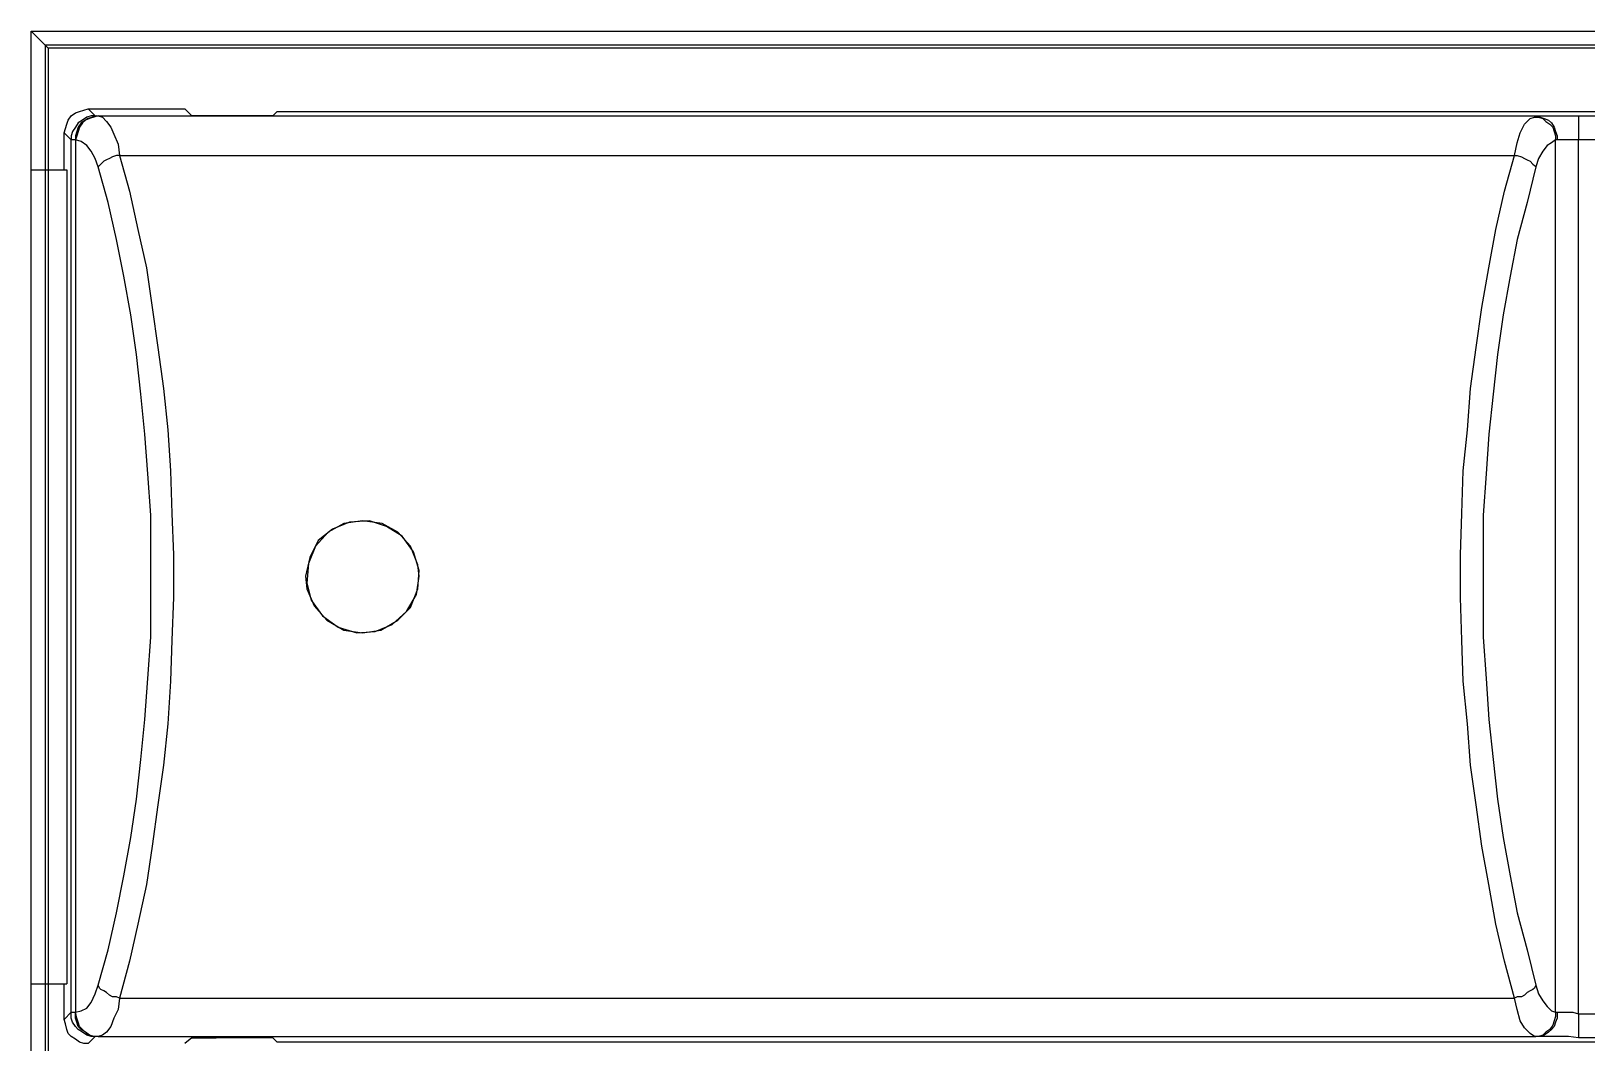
# Model space of a CAD drawing. Header units: centimetres. Extents: x -9.3 to 8.8, y -8.1 to 9.2.
# Drawn here: x -6.946 to -5.013, y 5.432 to 6.689 of the extents above; entities that cross this region are included whole.
import ezdxf

# ---------------------------------------------------------------- set-up
doc = ezdxf.new("R2010")
doc.units = ezdxf.units.CM
doc.header["$MEASUREMENT"] = 0
doc.layers.add('Camada 1', color=7, linetype='Continuous')

msp = doc.modelspace()

# ---------------------------------------------------------------- linework, layer by layer
at = {"layer": 'Camada 1', "color": 250, "lineweight": 25}
for points in [[(-6.94621, 6.68867), (-6.94621, 6.68867), (-3.07975, 6.68867), (-3.07975, 6.68867)], [(-6.94621, -0.45508), (-6.94621, -0.45508), (-6.94621, 6.68867), (-6.94621, 6.68867)], [(-6.94621, 6.68867), (-6.94621, 6.68867), (-3.07975, 6.68867), (-3.07975, 6.68867)], [(-6.94621, -0.45508), (-6.94621, -0.45508), (-6.94621, 6.68867), (-6.94621, 6.68867)], [(-6.92856, 6.67103), (-6.92856, 6.67103), (-6.92856, -0.43744), (-6.92856, -0.43744)], [(-3.10092, 6.67103), (-3.10092, 6.67103), (-6.92856, 6.67103), (-6.92856, 6.67103)], [(-6.92503, 6.6675), (-6.92503, 6.6675), (-6.92856, 6.67103), (-6.92856, 6.67103)], [(-6.92856, 6.67103), (-6.92856, 6.67103), (-6.92856, -0.43744), (-6.92856, -0.43744)], [(-3.10092, 6.67103), (-3.10092, 6.67103), (-6.92856, 6.67103), (-6.92856, 6.67103)], [(-6.92503, 6.6675), (-6.92503, 6.6675), (-6.92856, 6.67103), (-6.92856, 6.67103)], [(-6.92503, 6.6675), (-6.92503, 6.6675), (-6.92503, -0.43392), (-6.92503, -0.43392)], [(-3.10445, 6.6675), (-3.10445, 6.6675), (-6.92503, 6.6675), (-6.92503, 6.6675)], [(-6.92503, 6.6675), (-6.92503, 6.6675), (-6.92503, -0.43392), (-6.92503, -0.43392)], [(-3.10445, 6.6675), (-3.10445, 6.6675), (-6.92503, 6.6675), (-6.92503, 6.6675)], [(-6.87529, 6.59232), (-6.87529, 6.59232), (-6.86646, 6.5835), (-6.86646, 6.5835)], [(-6.87529, 6.59232), (-6.87529, 6.59232), (-6.75524, 6.59232), (-6.75524, 6.59232)], [(-6.86646, 6.5835), (-6.86646, 6.5835), (-6.8647, 6.5835), (-6.8647, 6.5835)], [(-6.8647, 6.5835), (-6.8647, 6.5835), (-6.86293, 6.5835), (-6.86293, 6.5835)], [(-6.86293, 6.5835), (-6.86293, 6.5835), (-5.07654, 6.5835), (-5.07654, 6.5835)], [(-6.75524, 6.59232), (-6.75524, 6.59232), (-6.74642, 6.5835), (-6.74642, 6.5835)], [(-6.71643, 6.5835), (-6.71643, 6.5835), (-6.74642, 6.5835), (-6.74642, 6.5835)], [(-6.64581, 6.5835), (-6.64581, 6.5835), (-6.71643, 6.5835), (-6.71643, 6.5835)], [(-6.64051, 6.5888), (-6.64051, 6.5888), (-6.64581, 6.5835), (-6.64581, 6.5835)], [(-6.64051, 6.5888), (-6.64051, 6.5888), (-3.3872, 6.5888), (-3.3872, 6.5888)], [(-5.07827, 6.58174), (-5.07827, 6.58174), (-5.07654, 6.5835), (-5.07654, 6.5835)], [(-5.07654, 6.5835), (-5.07654, 6.5835), (-5.02356, 6.5835), (-5.02356, 6.5835)], [(-5.02356, 6.5835), (-5.02356, 6.5835), (-5.02356, 6.55348), (-5.02356, 6.55348)], [(-5.02356, 6.5835), (-5.02356, 6.5835), (-5.00239, 6.5835), (-5.00239, 6.5835)], [(-6.89648, 6.55348), (-6.89648, 6.55348), (-6.90529, 6.5623), (-6.90529, 6.5623)], [(-6.90529, 6.51644), (-6.90529, 6.51644), (-6.90529, 6.5623), (-6.90529, 6.5623)], [(-6.89117, 6.55348), (-6.89117, 6.55348), (-6.89648, 6.55348), (-6.89648, 6.55348)], [(-6.89648, 5.46964), (-6.89648, 5.46964), (-6.89648, 6.55348), (-6.89648, 6.55348)], [(-6.89117, 6.55348), (-6.89117, 6.55348), (-6.89117, 6.55348), (-6.89117, 6.55348)], [(-6.89117, 6.55348), (-6.89117, 6.55348), (-6.89117, 5.46964), (-6.89117, 5.46964)], [(-5.05181, 5.46964), (-5.05181, 5.46964), (-5.05181, 6.55348), (-5.05181, 6.55348)], [(-5.05005, 6.55348), (-5.05005, 6.55348), (-5.05181, 6.55348), (-5.05181, 6.55348)], [(-5.02356, 6.55348), (-5.02356, 6.55348), (-5.05005, 6.55348), (-5.05005, 6.55348)], [(-5.02356, 5.46788), (-5.02356, 5.46788), (-5.02356, 6.55348), (-5.02356, 6.55348)], [(-5.00239, 6.55348), (-5.00239, 6.55348), (-5.02356, 6.55348), (-5.02356, 6.55348)], [(-6.9462, 6.51644), (-6.9462, 6.51644), (-6.90177, 6.51644), (-6.90177, 6.51644)], [(-6.90177, 6.51644), (-6.90177, 6.51644), (-6.90177, 5.50496), (-6.90177, 5.50496)], [(-6.83645, 6.53408), (-6.83645, 6.53408), (-5.103, 6.53408), (-5.103, 6.53408)], [(-6.9462, 5.50496), (-6.9462, 5.50496), (-6.90177, 5.50496), (-6.90177, 5.50496)], [(-6.90529, 5.46082), (-6.90529, 5.46082), (-6.90529, 5.50496), (-6.90529, 5.50496)], [(-6.83645, 5.48732), (-6.83645, 5.48732), (-5.103, 5.48732), (-5.103, 5.48732)], [(-6.90529, 5.46082), (-6.90529, 5.46082), (-6.89648, 5.46964), (-6.89648, 5.46964)], [(-6.89648, 5.46964), (-6.89648, 5.46964), (-6.89117, 5.46964), (-6.89117, 5.46964)], [(-6.89117, 5.46964), (-6.89117, 5.46964), (-6.89117, 5.46964), (-6.89117, 5.46964)], [(-5.05181, 5.46964), (-5.05181, 5.46964), (-5.05005, 5.46964), (-5.05005, 5.46964)], [(-5.02356, 5.46788), (-5.02356, 5.46788), (-5.02356, 5.43789), (-5.02356, 5.43789)], [(-5.02356, 5.46788), (-5.02356, 5.46788), (-5.00239, 5.46788), (-5.00239, 5.46788)], [(-6.86646, 5.43966), (-6.86646, 5.43966), (-6.87529, 5.4308), (-6.87529, 5.4308)], [(-6.8647, 5.43966), (-6.8647, 5.43966), (-6.86646, 5.43966), (-6.86646, 5.43966)], [(-6.86293, 5.43966), (-6.86293, 5.43966), (-6.8647, 5.43966), (-6.8647, 5.43966)], [(-6.86293, 5.43966), (-6.86293, 5.43966), (-5.07654, 5.43966), (-5.07654, 5.43966)], [(-6.74642, 5.43789), (-6.74642, 5.43789), (-6.75524, 5.4308), (-6.75524, 5.4308)], [(-6.74642, 5.43789), (-6.74642, 5.43789), (-6.71643, 5.43789), (-6.71643, 5.43789)], [(-6.64581, 5.43789), (-6.64581, 5.43789), (-6.71643, 5.43789), (-6.71643, 5.43789)], [(-6.64051, 5.43257), (-6.64051, 5.43257), (-6.64581, 5.43789), (-6.64581, 5.43789)], [(-3.3872, 5.43257), (-3.3872, 5.43257), (-6.64051, 5.43257), (-6.64051, 5.43257)], [(-5.07654, 5.43966), (-5.07654, 5.43966), (-5.07827, 5.43966), (-5.07827, 5.43966)], [(-5.00239, 5.43789), (-5.00239, 5.43789), (-5.02356, 5.43789), (-5.02356, 5.43789)]]:
    msp.add_open_spline(points, degree=3, dxfattribs=at)
for points, knots in [([(-6.94621, 6.68867), (-6.94621, 6.68867), (-6.94267, 6.68514), (-6.94267, 6.68514), (-6.94267, 6.68514), (-6.93914, 6.68161), (-6.93914, 6.68161), (-6.93914, 6.68161), (-6.93561, 6.67808), (-6.93561, 6.67808), (-6.93561, 6.67808), (-6.9321, 6.67456), (-6.9321, 6.67456), (-6.9321, 6.67456), (-6.92856, 6.67103), (-6.92856, 6.67103)], [0, 0, 0, 0, 0.2, 0.2, 0.2, 0.4, 0.4, 0.4, 0.6, 0.6, 0.6, 0.8, 0.8, 0.8, 1, 1, 1, 1]), ([(-6.94621, 6.68867), (-6.94621, 6.68867), (-6.94267, 6.68514), (-6.94267, 6.68514), (-6.94267, 6.68514), (-6.93914, 6.68161), (-6.93914, 6.68161), (-6.93914, 6.68161), (-6.93561, 6.67808), (-6.93561, 6.67808), (-6.93561, 6.67808), (-6.9321, 6.67456), (-6.9321, 6.67456), (-6.9321, 6.67456), (-6.92856, 6.67103), (-6.92856, 6.67103)], [0, 0, 0, 0, 0.2, 0.2, 0.2, 0.4, 0.4, 0.4, 0.6, 0.6, 0.6, 0.8, 0.8, 0.8, 1, 1, 1, 1]), ([(-6.90529, 6.5623), (-6.90529, 6.5623), (-6.90353, 6.56763), (-6.90353, 6.56763), (-6.90353, 6.56763), (-6.90177, 6.57292), (-6.90177, 6.57292), (-6.90177, 6.57292), (-6.9, 6.57821), (-6.9, 6.57821), (-6.9, 6.57821), (-6.89648, 6.5835), (-6.89648, 6.5835), (-6.89648, 6.5835), (-6.89117, 6.58703), (-6.89117, 6.58703), (-6.89117, 6.58703), (-6.88588, 6.5888), (-6.88588, 6.5888), (-6.88588, 6.5888), (-6.88059, 6.59056), (-6.88059, 6.59056), (-6.88059, 6.59056), (-6.87529, 6.59232), (-6.87529, 6.59232)], [0, 0, 0, 0, 0.125, 0.125, 0.125, 0.25, 0.25, 0.25, 0.375, 0.375, 0.375, 0.5, 0.5, 0.5, 0.625, 0.625, 0.625, 0.75, 0.75, 0.75, 0.875, 0.875, 0.875, 1, 1, 1, 1]), ([(-6.86646, 6.5835), (-6.86646, 6.5835), (-6.87175, 6.5835), (-6.87175, 6.5835), (-6.87175, 6.5835), (-6.87706, 6.58174), (-6.87706, 6.58174), (-6.87706, 6.58174), (-6.88235, 6.57821), (-6.88235, 6.57821), (-6.88235, 6.57821), (-6.88764, 6.57468), (-6.88764, 6.57468), (-6.88764, 6.57468), (-6.89117, 6.56939), (-6.89117, 6.56939), (-6.89117, 6.56939), (-6.8947, 6.56407), (-6.8947, 6.56407), (-6.8947, 6.56407), (-6.89648, 6.55877), (-6.89648, 6.55877), (-6.89648, 6.55877), (-6.89648, 6.55348), (-6.89648, 6.55348)], [0, 0, 0, 0, 0.125, 0.125, 0.125, 0.25, 0.25, 0.25, 0.375, 0.375, 0.375, 0.5, 0.5, 0.5, 0.625, 0.625, 0.625, 0.75, 0.75, 0.75, 0.875, 0.875, 0.875, 1, 1, 1, 1]), ([(-6.86293, 6.5835), (-6.86293, 6.5835), (-6.86822, 6.58174), (-6.86822, 6.58174), (-6.86822, 6.58174), (-6.87352, 6.57998), (-6.87352, 6.57998), (-6.87352, 6.57998), (-6.87881, 6.57821), (-6.87881, 6.57821), (-6.87881, 6.57821), (-6.88235, 6.57468), (-6.88235, 6.57468), (-6.88235, 6.57468), (-6.88588, 6.56939), (-6.88588, 6.56939), (-6.88588, 6.56939), (-6.88764, 6.56407), (-6.88764, 6.56407), (-6.88764, 6.56407), (-6.88941, 6.55877), (-6.88941, 6.55877), (-6.88941, 6.55877), (-6.89117, 6.55348), (-6.89117, 6.55348)], [0, 0, 0, 0, 0.125, 0.125, 0.125, 0.25, 0.25, 0.25, 0.375, 0.375, 0.375, 0.5, 0.5, 0.5, 0.625, 0.625, 0.625, 0.75, 0.75, 0.75, 0.875, 0.875, 0.875, 1, 1, 1, 1]), ([(-6.8647, 6.5835), (-6.8647, 6.5835), (-6.86999, 6.58174), (-6.86999, 6.58174), (-6.86999, 6.58174), (-6.87529, 6.57998), (-6.87529, 6.57998), (-6.87529, 6.57998), (-6.87881, 6.57821), (-6.87881, 6.57821), (-6.87881, 6.57821), (-6.88411, 6.57468), (-6.88411, 6.57468), (-6.88411, 6.57468), (-6.88764, 6.56939), (-6.88764, 6.56939), (-6.88764, 6.56939), (-6.88941, 6.56407), (-6.88941, 6.56407), (-6.88941, 6.56407), (-6.89117, 6.55877), (-6.89117, 6.55877), (-6.89117, 6.55877), (-6.89117, 6.55348), (-6.89117, 6.55348)], [0, 0, 0, 0, 0.125, 0.125, 0.125, 0.25, 0.25, 0.25, 0.375, 0.375, 0.375, 0.5, 0.5, 0.5, 0.625, 0.625, 0.625, 0.75, 0.75, 0.75, 0.875, 0.875, 0.875, 1, 1, 1, 1]), ([(-6.86293, 6.5835), (-6.86293, 6.5835), (-6.85763, 6.58174), (-6.85763, 6.58174), (-6.85763, 6.58174), (-6.85234, 6.57645), (-6.85234, 6.57645), (-6.85234, 6.57645), (-6.84705, 6.56939), (-6.84705, 6.56939), (-6.84705, 6.56939), (-6.84352, 6.56054), (-6.84352, 6.56054), (-6.84352, 6.56054), (-6.83821, 6.54819), (-6.83821, 6.54819), (-6.83821, 6.54819), (-6.83645, 6.53408), (-6.83645, 6.53408)], [0, 0, 0, 0, 0.1666667, 0.1666667, 0.1666667, 0.3333333, 0.3333333, 0.3333333, 0.5, 0.5, 0.5, 0.6666667, 0.6666667, 0.6666667, 0.8333333, 0.8333333, 0.8333333, 1, 1, 1, 1]), ([(-5.103, 6.53408), (-5.103, 6.53408), (-5.09947, 6.54996), (-5.09947, 6.54996), (-5.09947, 6.54996), (-5.09595, 6.5623), (-5.09595, 6.5623), (-5.09595, 6.5623), (-5.09065, 6.57292), (-5.09065, 6.57292), (-5.09065, 6.57292), (-5.0836, 6.57998), (-5.0836, 6.57998), (-5.0836, 6.57998), (-5.07827, 6.58174), (-5.07827, 6.58174)], [0, 0, 0, 0, 0.2, 0.2, 0.2, 0.4, 0.4, 0.4, 0.6, 0.6, 0.6, 0.8, 0.8, 0.8, 1, 1, 1, 1]), ([(-5.07827, 6.58174), (-5.07827, 6.58174), (-5.07298, 6.58174), (-5.07298, 6.58174), (-5.07298, 6.58174), (-5.06769, 6.57998), (-5.06769, 6.57998), (-5.06769, 6.57998), (-5.06416, 6.57645), (-5.06416, 6.57645), (-5.06416, 6.57645), (-5.05887, 6.57292), (-5.05887, 6.57292), (-5.05887, 6.57292), (-5.05534, 6.56939), (-5.05534, 6.56939), (-5.05534, 6.56939), (-5.05358, 6.56407), (-5.05358, 6.56407), (-5.05358, 6.56407), (-5.05181, 6.55877), (-5.05181, 6.55877), (-5.05181, 6.55877), (-5.05181, 6.55348), (-5.05181, 6.55348)], [0, 0, 0, 0, 0.125, 0.125, 0.125, 0.25, 0.25, 0.25, 0.375, 0.375, 0.375, 0.5, 0.5, 0.5, 0.625, 0.625, 0.625, 0.75, 0.75, 0.75, 0.875, 0.875, 0.875, 1, 1, 1, 1]), ([(-5.07654, 6.5835), (-5.07654, 6.5835), (-5.07122, 6.58174), (-5.07122, 6.58174), (-5.07122, 6.58174), (-5.06593, 6.57998), (-5.06593, 6.57998), (-5.06593, 6.57998), (-5.06063, 6.57821), (-5.06063, 6.57821), (-5.06063, 6.57821), (-5.05711, 6.57468), (-5.05711, 6.57468), (-5.05711, 6.57468), (-5.05358, 6.56939), (-5.05358, 6.56939), (-5.05358, 6.56939), (-5.05181, 6.56407), (-5.05181, 6.56407), (-5.05181, 6.56407), (-5.05005, 6.55877), (-5.05005, 6.55877), (-5.05005, 6.55877), (-5.05005, 6.55348), (-5.05005, 6.55348)], [0, 0, 0, 0, 0.125, 0.125, 0.125, 0.25, 0.25, 0.25, 0.375, 0.375, 0.375, 0.5, 0.5, 0.5, 0.625, 0.625, 0.625, 0.75, 0.75, 0.75, 0.875, 0.875, 0.875, 1, 1, 1, 1]), ([(-6.86293, 6.51997), (-6.86293, 6.51997), (-6.86646, 6.53055), (-6.86646, 6.53055), (-6.86646, 6.53055), (-6.87175, 6.53937), (-6.87175, 6.53937), (-6.87175, 6.53937), (-6.87706, 6.54643), (-6.87706, 6.54643), (-6.87706, 6.54643), (-6.88411, 6.55172), (-6.88411, 6.55172), (-6.88411, 6.55172), (-6.89117, 6.55348), (-6.89117, 6.55348)], [0, 0, 0, 0, 0.2, 0.2, 0.2, 0.4, 0.4, 0.4, 0.6, 0.6, 0.6, 0.8, 0.8, 0.8, 1, 1, 1, 1]), ([(-5.05181, 6.55348), (-5.05181, 6.55348), (-5.05711, 6.54996), (-5.05711, 6.54996), (-5.05711, 6.54996), (-5.0624, 6.54643), (-5.0624, 6.54643), (-5.0624, 6.54643), (-5.06769, 6.53937), (-5.06769, 6.53937), (-5.06769, 6.53937), (-5.07298, 6.53055), (-5.07298, 6.53055), (-5.07298, 6.53055), (-5.07654, 6.51997), (-5.07654, 6.51997)], [0, 0, 0, 0, 0.2, 0.2, 0.2, 0.4, 0.4, 0.4, 0.6, 0.6, 0.6, 0.8, 0.8, 0.8, 1, 1, 1, 1]), ([(-6.83645, 6.53408), (-6.83645, 6.53408), (-6.83998, 6.53408), (-6.83998, 6.53408), (-6.83998, 6.53408), (-6.84528, 6.53232), (-6.84528, 6.53232), (-6.84528, 6.53232), (-6.84881, 6.53055), (-6.84881, 6.53055), (-6.84881, 6.53055), (-6.85234, 6.52879), (-6.85234, 6.52879), (-6.85234, 6.52879), (-6.85588, 6.52702), (-6.85588, 6.52702), (-6.85588, 6.52702), (-6.85941, 6.5235), (-6.85941, 6.5235), (-6.85941, 6.5235), (-6.86116, 6.52173), (-6.86116, 6.52173), (-6.86116, 6.52173), (-6.86293, 6.51997), (-6.86293, 6.51997)], [0, 0, 0, 0, 0.125, 0.125, 0.125, 0.25, 0.25, 0.25, 0.375, 0.375, 0.375, 0.5, 0.5, 0.5, 0.625, 0.625, 0.625, 0.75, 0.75, 0.75, 0.875, 0.875, 0.875, 1, 1, 1, 1]), ([(-6.86293, 5.50319), (-6.86293, 5.50319), (-6.85058, 5.54733), (-6.85058, 5.54733), (-6.85058, 5.54733), (-6.83998, 5.59322), (-6.83998, 5.59322), (-6.83998, 5.59322), (-6.83116, 5.63908), (-6.83116, 5.63908), (-6.83116, 5.63908), (-6.82234, 5.68678), (-6.82234, 5.68678), (-6.82234, 5.68678), (-6.81527, 5.73444), (-6.81527, 5.73444), (-6.81527, 5.73444), (-6.80998, 5.78386), (-6.80998, 5.78386), (-6.80998, 5.78386), (-6.8047, 5.83329), (-6.8047, 5.83329), (-6.8047, 5.83329), (-6.80113, 5.88448), (-6.80113, 5.88448), (-6.80113, 5.88448), (-6.79764, 5.93566), (-6.79764, 5.93566), (-6.79764, 5.93566), (-6.79764, 6.08746), (-6.79764, 6.08746), (-6.79764, 6.08746), (-6.80113, 6.13869), (-6.80113, 6.13869), (-6.80113, 6.13869), (-6.8047, 6.18811), (-6.8047, 6.18811), (-6.8047, 6.18811), (-6.80998, 6.23754), (-6.80998, 6.23754), (-6.80998, 6.23754), (-6.81527, 6.28696), (-6.81527, 6.28696), (-6.81527, 6.28696), (-6.82234, 6.33638), (-6.82234, 6.33638), (-6.82234, 6.33638), (-6.83116, 6.38404), (-6.83116, 6.38404), (-6.83116, 6.38404), (-6.83998, 6.42994), (-6.83998, 6.42994), (-6.83998, 6.42994), (-6.85058, 6.47584), (-6.85058, 6.47584), (-6.85058, 6.47584), (-6.86293, 6.51997), (-6.86293, 6.51997)], [0, 0, 0, 0, 0.0526316, 0.0526316, 0.0526316, 0.1052632, 0.1052632, 0.1052632, 0.1578947, 0.1578947, 0.1578947, 0.2105263, 0.2105263, 0.2105263, 0.2631579, 0.2631579, 0.2631579, 0.3157895, 0.3157895, 0.3157895, 0.3684211, 0.3684211, 0.3684211, 0.4210526, 0.4210526, 0.4210526, 0.4736842, 0.4736842, 0.4736842, 0.5263158, 0.5263158, 0.5263158, 0.5789474, 0.5789474, 0.5789474, 0.6315789, 0.6315789, 0.6315789, 0.6842105, 0.6842105, 0.6842105, 0.7368421, 0.7368421, 0.7368421, 0.7894737, 0.7894737, 0.7894737, 0.8421053, 0.8421053, 0.8421053, 0.8947368, 0.8947368, 0.8947368, 0.9473684, 0.9473684, 0.9473684, 1, 1, 1, 1]), ([(-6.83645, 6.53408), (-6.83645, 6.53408), (-6.82409, 6.48995), (-6.82409, 6.48995), (-6.82409, 6.48995), (-6.81351, 6.44229), (-6.81351, 6.44229), (-6.81351, 6.44229), (-6.8029, 6.39463), (-6.8029, 6.39463), (-6.8029, 6.39463), (-6.79584, 6.3452), (-6.79584, 6.3452), (-6.79584, 6.3452), (-6.78879, 6.29578), (-6.78879, 6.29578), (-6.78879, 6.29578), (-6.78173, 6.24459), (-6.78173, 6.24459), (-6.78173, 6.24459), (-6.77644, 6.1934), (-6.77644, 6.1934), (-6.77644, 6.1934), (-6.77291, 6.14218), (-6.77291, 6.14218), (-6.77291, 6.14218), (-6.77115, 6.08926), (-6.77115, 6.08926), (-6.77115, 6.08926), (-6.76938, 6.03804), (-6.76938, 6.03804), (-6.76938, 6.03804), (-6.76938, 5.98509), (-6.76938, 5.98509), (-6.76938, 5.98509), (-6.77115, 5.93214), (-6.77115, 5.93214), (-6.77115, 5.93214), (-6.77291, 5.88095), (-6.77291, 5.88095), (-6.77291, 5.88095), (-6.77644, 5.828), (-6.77644, 5.828), (-6.77644, 5.828), (-6.78173, 5.77681), (-6.78173, 5.77681), (-6.78173, 5.77681), (-6.78879, 5.72738), (-6.78879, 5.72738), (-6.78879, 5.72738), (-6.79584, 5.6762), (-6.79584, 5.6762), (-6.79584, 5.6762), (-6.8029, 5.62853), (-6.8029, 5.62853), (-6.8029, 5.62853), (-6.81351, 5.57911), (-6.81351, 5.57911), (-6.81351, 5.57911), (-6.82409, 5.53318), (-6.82409, 5.53318), (-6.82409, 5.53318), (-6.83645, 5.48732), (-6.83645, 5.48732)], [0, 0, 0, 0, 0.047619, 0.047619, 0.047619, 0.0952381, 0.0952381, 0.0952381, 0.1428571, 0.1428571, 0.1428571, 0.1904762, 0.1904762, 0.1904762, 0.2380952, 0.2380952, 0.2380952, 0.2857143, 0.2857143, 0.2857143, 0.3333333, 0.3333333, 0.3333333, 0.3809524, 0.3809524, 0.3809524, 0.4285714, 0.4285714, 0.4285714, 0.4761905, 0.4761905, 0.4761905, 0.5238095, 0.5238095, 0.5238095, 0.5714286, 0.5714286, 0.5714286, 0.6190476, 0.6190476, 0.6190476, 0.6666667, 0.6666667, 0.6666667, 0.7142857, 0.7142857, 0.7142857, 0.7619048, 0.7619048, 0.7619048, 0.8095238, 0.8095238, 0.8095238, 0.8571429, 0.8571429, 0.8571429, 0.9047619, 0.9047619, 0.9047619, 0.952381, 0.952381, 0.952381, 1, 1, 1, 1]), ([(-5.103, 5.48732), (-5.103, 5.48732), (-5.11535, 5.53318), (-5.11535, 5.53318), (-5.11535, 5.53318), (-5.12597, 5.57911), (-5.12597, 5.57911), (-5.12597, 5.57911), (-5.13479, 5.62853), (-5.13479, 5.62853), (-5.13479, 5.62853), (-5.14361, 5.6762), (-5.14361, 5.6762), (-5.14361, 5.6762), (-5.15066, 5.72738), (-5.15066, 5.72738), (-5.15066, 5.72738), (-5.15772, 5.77681), (-5.15772, 5.77681), (-5.15772, 5.77681), (-5.16125, 5.828), (-5.16125, 5.828), (-5.16125, 5.828), (-5.16657, 5.88095), (-5.16657, 5.88095), (-5.16657, 5.88095), (-5.1683, 5.93214), (-5.1683, 5.93214), (-5.1683, 5.93214), (-5.17007, 5.98509), (-5.17007, 5.98509), (-5.17007, 5.98509), (-5.17007, 6.03804), (-5.17007, 6.03804), (-5.17007, 6.03804), (-5.1683, 6.08926), (-5.1683, 6.08926), (-5.1683, 6.08926), (-5.16657, 6.14218), (-5.16657, 6.14218), (-5.16657, 6.14218), (-5.16125, 6.1934), (-5.16125, 6.1934), (-5.16125, 6.1934), (-5.15772, 6.24459), (-5.15772, 6.24459), (-5.15772, 6.24459), (-5.15066, 6.29578), (-5.15066, 6.29578), (-5.15066, 6.29578), (-5.14361, 6.3452), (-5.14361, 6.3452), (-5.14361, 6.3452), (-5.13479, 6.39463), (-5.13479, 6.39463), (-5.13479, 6.39463), (-5.12597, 6.44229), (-5.12597, 6.44229), (-5.12597, 6.44229), (-5.11535, 6.48995), (-5.11535, 6.48995), (-5.11535, 6.48995), (-5.103, 6.53408), (-5.103, 6.53408)], [0, 0, 0, 0, 0.047619, 0.047619, 0.047619, 0.0952381, 0.0952381, 0.0952381, 0.1428571, 0.1428571, 0.1428571, 0.1904762, 0.1904762, 0.1904762, 0.2380952, 0.2380952, 0.2380952, 0.2857143, 0.2857143, 0.2857143, 0.3333333, 0.3333333, 0.3333333, 0.3809524, 0.3809524, 0.3809524, 0.4285714, 0.4285714, 0.4285714, 0.4761905, 0.4761905, 0.4761905, 0.5238095, 0.5238095, 0.5238095, 0.5714286, 0.5714286, 0.5714286, 0.6190476, 0.6190476, 0.6190476, 0.6666667, 0.6666667, 0.6666667, 0.7142857, 0.7142857, 0.7142857, 0.7619048, 0.7619048, 0.7619048, 0.8095238, 0.8095238, 0.8095238, 0.8571429, 0.8571429, 0.8571429, 0.9047619, 0.9047619, 0.9047619, 0.952381, 0.952381, 0.952381, 1, 1, 1, 1]), ([(-5.07654, 6.51997), (-5.07654, 6.51997), (-5.08713, 6.47584), (-5.08713, 6.47584), (-5.08713, 6.47584), (-5.09947, 6.42994), (-5.09947, 6.42994), (-5.09947, 6.42994), (-5.10829, 6.38404), (-5.10829, 6.38404), (-5.10829, 6.38404), (-5.11711, 6.33638), (-5.11711, 6.33638), (-5.11711, 6.33638), (-5.12417, 6.28696), (-5.12417, 6.28696), (-5.12417, 6.28696), (-5.1295, 6.23754), (-5.1295, 6.23754), (-5.1295, 6.23754), (-5.13479, 6.18811), (-5.13479, 6.18811), (-5.13479, 6.18811), (-5.13832, 6.13869), (-5.13832, 6.13869), (-5.13832, 6.13869), (-5.14184, 6.08746), (-5.14184, 6.08746), (-5.14184, 6.08746), (-5.14184, 5.93566), (-5.14184, 5.93566), (-5.14184, 5.93566), (-5.13832, 5.88448), (-5.13832, 5.88448), (-5.13832, 5.88448), (-5.13479, 5.83329), (-5.13479, 5.83329), (-5.13479, 5.83329), (-5.1295, 5.78386), (-5.1295, 5.78386), (-5.1295, 5.78386), (-5.12417, 5.73444), (-5.12417, 5.73444), (-5.12417, 5.73444), (-5.11711, 5.68678), (-5.11711, 5.68678), (-5.11711, 5.68678), (-5.10829, 5.63908), (-5.10829, 5.63908), (-5.10829, 5.63908), (-5.09947, 5.59322), (-5.09947, 5.59322), (-5.09947, 5.59322), (-5.08713, 5.54733), (-5.08713, 5.54733), (-5.08713, 5.54733), (-5.07654, 5.50319), (-5.07654, 5.50319)], [0, 0, 0, 0, 0.0526316, 0.0526316, 0.0526316, 0.1052632, 0.1052632, 0.1052632, 0.1578947, 0.1578947, 0.1578947, 0.2105263, 0.2105263, 0.2105263, 0.2631579, 0.2631579, 0.2631579, 0.3157895, 0.3157895, 0.3157895, 0.3684211, 0.3684211, 0.3684211, 0.4210526, 0.4210526, 0.4210526, 0.4736842, 0.4736842, 0.4736842, 0.5263158, 0.5263158, 0.5263158, 0.5789474, 0.5789474, 0.5789474, 0.6315789, 0.6315789, 0.6315789, 0.6842105, 0.6842105, 0.6842105, 0.7368421, 0.7368421, 0.7368421, 0.7894737, 0.7894737, 0.7894737, 0.8421053, 0.8421053, 0.8421053, 0.8947368, 0.8947368, 0.8947368, 0.9473684, 0.9473684, 0.9473684, 1, 1, 1, 1]), ([(-5.103, 6.53408), (-5.103, 6.53408), (-5.09947, 6.53408), (-5.09947, 6.53408), (-5.09947, 6.53408), (-5.09418, 6.53232), (-5.09418, 6.53232), (-5.09418, 6.53232), (-5.09065, 6.53055), (-5.09065, 6.53055), (-5.09065, 6.53055), (-5.08713, 6.52879), (-5.08713, 6.52879), (-5.08713, 6.52879), (-5.0836, 6.52702), (-5.0836, 6.52702), (-5.0836, 6.52702), (-5.08007, 6.5235), (-5.08007, 6.5235), (-5.08007, 6.5235), (-5.07827, 6.52173), (-5.07827, 6.52173), (-5.07827, 6.52173), (-5.07654, 6.51997), (-5.07654, 6.51997)], [0, 0, 0, 0, 0.125, 0.125, 0.125, 0.25, 0.25, 0.25, 0.375, 0.375, 0.375, 0.5, 0.5, 0.5, 0.625, 0.625, 0.625, 0.75, 0.75, 0.75, 0.875, 0.875, 0.875, 1, 1, 1, 1]), ([(-6.6052, 6.01158), (-6.6052, 6.01158), (-6.59991, 6.03451), (-6.59991, 6.03451), (-6.59991, 6.03451), (-6.58933, 6.05571), (-6.58933, 6.05571), (-6.58933, 6.05571), (-6.57169, 6.06982), (-6.57169, 6.06982), (-6.57169, 6.06982), (-6.55048, 6.07864), (-6.55048, 6.07864), (-6.55048, 6.07864), (-6.52576, 6.08041), (-6.52576, 6.08041), (-6.52576, 6.08041), (-6.50459, 6.07335), (-6.50459, 6.07335), (-6.50459, 6.07335), (-6.48519, 6.06101), (-6.48519, 6.06101), (-6.48519, 6.06101), (-6.47104, 6.04157), (-6.47104, 6.04157), (-6.47104, 6.04157), (-6.46398, 6.01864), (-6.46398, 6.01864), (-6.46398, 6.01864), (-6.46575, 5.99567), (-6.46575, 5.99567), (-6.46575, 5.99567), (-6.4746, 5.97274), (-6.4746, 5.97274), (-6.4746, 5.97274), (-6.49048, 5.95683), (-6.49048, 5.95683), (-6.49048, 5.95683), (-6.51164, 5.94448), (-6.51164, 5.94448), (-6.51164, 5.94448), (-6.53461, 5.94095), (-6.53461, 5.94095), (-6.53461, 5.94095), (-6.55754, 5.94448), (-6.55754, 5.94448), (-6.55754, 5.94448), (-6.57874, 5.95683), (-6.57874, 5.95683), (-6.57874, 5.95683), (-6.59462, 5.9745), (-6.59462, 5.9745), (-6.59462, 5.9745), (-6.60344, 5.99567), (-6.60344, 5.99567), (-6.60344, 5.99567), (-6.6052, 6.01158), (-6.6052, 6.01158)], [0, 0, 0, 0, 0.0526316, 0.0526316, 0.0526316, 0.1052632, 0.1052632, 0.1052632, 0.1578947, 0.1578947, 0.1578947, 0.2105263, 0.2105263, 0.2105263, 0.2631579, 0.2631579, 0.2631579, 0.3157895, 0.3157895, 0.3157895, 0.3684211, 0.3684211, 0.3684211, 0.4210526, 0.4210526, 0.4210526, 0.4736842, 0.4736842, 0.4736842, 0.5263158, 0.5263158, 0.5263158, 0.5789474, 0.5789474, 0.5789474, 0.6315789, 0.6315789, 0.6315789, 0.6842105, 0.6842105, 0.6842105, 0.7368421, 0.7368421, 0.7368421, 0.7894737, 0.7894737, 0.7894737, 0.8421053, 0.8421053, 0.8421053, 0.8947368, 0.8947368, 0.8947368, 0.9473684, 0.9473684, 0.9473684, 1, 1, 1, 1]), ([(-6.46398, 6.01158), (-6.46398, 6.01158), (-6.46751, 5.98862), (-6.46751, 5.98862), (-6.46751, 5.98862), (-6.47989, 5.96745), (-6.47989, 5.96745), (-6.47989, 5.96745), (-6.49753, 5.95154), (-6.49753, 5.95154), (-6.49753, 5.95154), (-6.5187, 5.94272), (-6.5187, 5.94272), (-6.5187, 5.94272), (-6.54167, 5.94095), (-6.54167, 5.94095), (-6.54167, 5.94095), (-6.56463, 5.94801), (-6.56463, 5.94801), (-6.56463, 5.94801), (-6.58403, 5.96212), (-6.58403, 5.96212), (-6.58403, 5.96212), (-6.59815, 5.98156), (-6.59815, 5.98156), (-6.59815, 5.98156), (-6.60344, 6.00276), (-6.60344, 6.00276), (-6.60344, 6.00276), (-6.60167, 6.02746), (-6.60167, 6.02746), (-6.60167, 6.02746), (-6.59285, 6.04862), (-6.59285, 6.04862), (-6.59285, 6.04862), (-6.57698, 6.0663), (-6.57698, 6.0663), (-6.57698, 6.0663), (-6.55754, 6.07688), (-6.55754, 6.07688), (-6.55754, 6.07688), (-6.53461, 6.08041), (-6.53461, 6.08041), (-6.53461, 6.08041), (-6.50988, 6.07688), (-6.50988, 6.07688), (-6.50988, 6.07688), (-6.49048, 6.0663), (-6.49048, 6.0663), (-6.49048, 6.0663), (-6.4746, 6.04862), (-6.4746, 6.04862), (-6.4746, 6.04862), (-6.46575, 6.02569), (-6.46575, 6.02569), (-6.46575, 6.02569), (-6.46398, 6.01158), (-6.46398, 6.01158)], [0, 0, 0, 0, 0.0526316, 0.0526316, 0.0526316, 0.1052632, 0.1052632, 0.1052632, 0.1578947, 0.1578947, 0.1578947, 0.2105263, 0.2105263, 0.2105263, 0.2631579, 0.2631579, 0.2631579, 0.3157895, 0.3157895, 0.3157895, 0.3684211, 0.3684211, 0.3684211, 0.4210526, 0.4210526, 0.4210526, 0.4736842, 0.4736842, 0.4736842, 0.5263158, 0.5263158, 0.5263158, 0.5789474, 0.5789474, 0.5789474, 0.6315789, 0.6315789, 0.6315789, 0.6842105, 0.6842105, 0.6842105, 0.7368421, 0.7368421, 0.7368421, 0.7894737, 0.7894737, 0.7894737, 0.8421053, 0.8421053, 0.8421053, 0.8947368, 0.8947368, 0.8947368, 0.9473684, 0.9473684, 0.9473684, 1, 1, 1, 1]), ([(-6.89117, 5.46964), (-6.89117, 5.46964), (-6.88411, 5.47141), (-6.88411, 5.47141), (-6.88411, 5.47141), (-6.87706, 5.47494), (-6.87706, 5.47494), (-6.87706, 5.47494), (-6.87175, 5.48199), (-6.87175, 5.48199), (-6.87175, 5.48199), (-6.86646, 5.49261), (-6.86646, 5.49261), (-6.86646, 5.49261), (-6.86293, 5.50319), (-6.86293, 5.50319)], [0, 0, 0, 0, 0.2, 0.2, 0.2, 0.4, 0.4, 0.4, 0.6, 0.6, 0.6, 0.8, 0.8, 0.8, 1, 1, 1, 1]), ([(-6.83645, 5.48732), (-6.83645, 5.48732), (-6.83998, 5.48905), (-6.83998, 5.48905), (-6.83998, 5.48905), (-6.84528, 5.48905), (-6.84528, 5.48905), (-6.84528, 5.48905), (-6.84881, 5.49085), (-6.84881, 5.49085), (-6.84881, 5.49085), (-6.85234, 5.49437), (-6.85234, 5.49437), (-6.85234, 5.49437), (-6.85588, 5.49614), (-6.85588, 5.49614), (-6.85588, 5.49614), (-6.85941, 5.4979), (-6.85941, 5.4979), (-6.85941, 5.4979), (-6.86116, 5.49967), (-6.86116, 5.49967), (-6.86116, 5.49967), (-6.86293, 5.50319), (-6.86293, 5.50319)], [0, 0, 0, 0, 0.125, 0.125, 0.125, 0.25, 0.25, 0.25, 0.375, 0.375, 0.375, 0.5, 0.5, 0.5, 0.625, 0.625, 0.625, 0.75, 0.75, 0.75, 0.875, 0.875, 0.875, 1, 1, 1, 1]), ([(-5.07654, 5.50319), (-5.07654, 5.50319), (-5.07827, 5.49967), (-5.07827, 5.49967), (-5.07827, 5.49967), (-5.08007, 5.4979), (-5.08007, 5.4979), (-5.08007, 5.4979), (-5.0836, 5.49614), (-5.0836, 5.49614), (-5.0836, 5.49614), (-5.08713, 5.49437), (-5.08713, 5.49437), (-5.08713, 5.49437), (-5.09065, 5.49085), (-5.09065, 5.49085), (-5.09065, 5.49085), (-5.09418, 5.48905), (-5.09418, 5.48905), (-5.09418, 5.48905), (-5.09947, 5.48905), (-5.09947, 5.48905), (-5.09947, 5.48905), (-5.103, 5.48732), (-5.103, 5.48732)], [0, 0, 0, 0, 0.125, 0.125, 0.125, 0.25, 0.25, 0.25, 0.375, 0.375, 0.375, 0.5, 0.5, 0.5, 0.625, 0.625, 0.625, 0.75, 0.75, 0.75, 0.875, 0.875, 0.875, 1, 1, 1, 1]), ([(-5.07654, 5.50319), (-5.07654, 5.50319), (-5.07298, 5.49261), (-5.07298, 5.49261), (-5.07298, 5.49261), (-5.06769, 5.48379), (-5.06769, 5.48379), (-5.06769, 5.48379), (-5.0624, 5.4767), (-5.0624, 5.4767), (-5.0624, 5.4767), (-5.05711, 5.47141), (-5.05711, 5.47141), (-5.05711, 5.47141), (-5.05181, 5.46964), (-5.05181, 5.46964)], [0, 0, 0, 0, 0.2, 0.2, 0.2, 0.4, 0.4, 0.4, 0.6, 0.6, 0.6, 0.8, 0.8, 0.8, 1, 1, 1, 1]), ([(-6.83645, 5.48732), (-6.83645, 5.48732), (-6.83821, 5.47317), (-6.83821, 5.47317), (-6.83821, 5.47317), (-6.84352, 5.46259), (-6.84352, 5.46259), (-6.84352, 5.46259), (-6.84705, 5.452), (-6.84705, 5.452), (-6.84705, 5.452), (-6.85234, 5.44495), (-6.85234, 5.44495), (-6.85234, 5.44495), (-6.85763, 5.44142), (-6.85763, 5.44142), (-6.85763, 5.44142), (-6.86293, 5.43966), (-6.86293, 5.43966)], [0, 0, 0, 0, 0.1666667, 0.1666667, 0.1666667, 0.3333333, 0.3333333, 0.3333333, 0.5, 0.5, 0.5, 0.6666667, 0.6666667, 0.6666667, 0.8333333, 0.8333333, 0.8333333, 1, 1, 1, 1]), ([(-5.07827, 5.43966), (-5.07827, 5.43966), (-5.0836, 5.44319), (-5.0836, 5.44319), (-5.0836, 5.44319), (-5.09065, 5.45024), (-5.09065, 5.45024), (-5.09065, 5.45024), (-5.09595, 5.45906), (-5.09595, 5.45906), (-5.09595, 5.45906), (-5.09947, 5.47317), (-5.09947, 5.47317), (-5.09947, 5.47317), (-5.103, 5.48732), (-5.103, 5.48732)], [0, 0, 0, 0, 0.2, 0.2, 0.2, 0.4, 0.4, 0.4, 0.6, 0.6, 0.6, 0.8, 0.8, 0.8, 1, 1, 1, 1]), ([(-6.87529, 5.4308), (-6.87529, 5.4308), (-6.88059, 5.4308), (-6.88059, 5.4308), (-6.88059, 5.4308), (-6.88588, 5.43257), (-6.88588, 5.43257), (-6.88588, 5.43257), (-6.89117, 5.43613), (-6.89117, 5.43613), (-6.89117, 5.43613), (-6.89648, 5.43966), (-6.89648, 5.43966), (-6.89648, 5.43966), (-6.9, 5.44319), (-6.9, 5.44319), (-6.9, 5.44319), (-6.90177, 5.44848), (-6.90177, 5.44848), (-6.90177, 5.44848), (-6.90353, 5.45553), (-6.90353, 5.45553), (-6.90353, 5.45553), (-6.90529, 5.46082), (-6.90529, 5.46082)], [0, 0, 0, 0, 0.125, 0.125, 0.125, 0.25, 0.25, 0.25, 0.375, 0.375, 0.375, 0.5, 0.5, 0.5, 0.625, 0.625, 0.625, 0.75, 0.75, 0.75, 0.875, 0.875, 0.875, 1, 1, 1, 1]), ([(-6.86646, 5.43966), (-6.86646, 5.43966), (-6.87175, 5.43966), (-6.87175, 5.43966), (-6.87175, 5.43966), (-6.87706, 5.44142), (-6.87706, 5.44142), (-6.87706, 5.44142), (-6.88235, 5.44495), (-6.88235, 5.44495), (-6.88235, 5.44495), (-6.88764, 5.44848), (-6.88764, 5.44848), (-6.88764, 5.44848), (-6.89117, 5.452), (-6.89117, 5.452), (-6.89117, 5.452), (-6.8947, 5.4573), (-6.8947, 5.4573), (-6.8947, 5.4573), (-6.89648, 5.46259), (-6.89648, 5.46259), (-6.89648, 5.46259), (-6.89648, 5.46964), (-6.89648, 5.46964)], [0, 0, 0, 0, 0.125, 0.125, 0.125, 0.25, 0.25, 0.25, 0.375, 0.375, 0.375, 0.5, 0.5, 0.5, 0.625, 0.625, 0.625, 0.75, 0.75, 0.75, 0.875, 0.875, 0.875, 1, 1, 1, 1]), ([(-6.86293, 5.43966), (-6.86293, 5.43966), (-6.86822, 5.43966), (-6.86822, 5.43966), (-6.86822, 5.43966), (-6.87352, 5.44142), (-6.87352, 5.44142), (-6.87352, 5.44142), (-6.87881, 5.44495), (-6.87881, 5.44495), (-6.87881, 5.44495), (-6.88235, 5.44848), (-6.88235, 5.44848), (-6.88235, 5.44848), (-6.88588, 5.452), (-6.88588, 5.452), (-6.88588, 5.452), (-6.88764, 5.4573), (-6.88764, 5.4573), (-6.88764, 5.4573), (-6.88941, 5.46259), (-6.88941, 5.46259), (-6.88941, 5.46259), (-6.89117, 5.46964), (-6.89117, 5.46964)], [0, 0, 0, 0, 0.125, 0.125, 0.125, 0.25, 0.25, 0.25, 0.375, 0.375, 0.375, 0.5, 0.5, 0.5, 0.625, 0.625, 0.625, 0.75, 0.75, 0.75, 0.875, 0.875, 0.875, 1, 1, 1, 1]), ([(-6.8647, 5.43966), (-6.8647, 5.43966), (-6.86999, 5.43966), (-6.86999, 5.43966), (-6.86999, 5.43966), (-6.87529, 5.44142), (-6.87529, 5.44142), (-6.87529, 5.44142), (-6.87881, 5.44495), (-6.87881, 5.44495), (-6.87881, 5.44495), (-6.88411, 5.44848), (-6.88411, 5.44848), (-6.88411, 5.44848), (-6.88764, 5.452), (-6.88764, 5.452), (-6.88764, 5.452), (-6.88941, 5.4573), (-6.88941, 5.4573), (-6.88941, 5.4573), (-6.89117, 5.46259), (-6.89117, 5.46259), (-6.89117, 5.46259), (-6.89117, 5.46964), (-6.89117, 5.46964)], [0, 0, 0, 0, 0.125, 0.125, 0.125, 0.25, 0.25, 0.25, 0.375, 0.375, 0.375, 0.5, 0.5, 0.5, 0.625, 0.625, 0.625, 0.75, 0.75, 0.75, 0.875, 0.875, 0.875, 1, 1, 1, 1]), ([(-5.05181, 5.46964), (-5.05181, 5.46964), (-5.05181, 5.46435), (-5.05181, 5.46435), (-5.05181, 5.46435), (-5.05358, 5.45906), (-5.05358, 5.45906), (-5.05358, 5.45906), (-5.05534, 5.45377), (-5.05534, 5.45377), (-5.05534, 5.45377), (-5.05887, 5.44848), (-5.05887, 5.44848), (-5.05887, 5.44848), (-5.06416, 5.44495), (-5.06416, 5.44495), (-5.06416, 5.44495), (-5.06769, 5.44142), (-5.06769, 5.44142), (-5.06769, 5.44142), (-5.07298, 5.43966), (-5.07298, 5.43966), (-5.07298, 5.43966), (-5.07827, 5.43966), (-5.07827, 5.43966)], [0, 0, 0, 0, 0.125, 0.125, 0.125, 0.25, 0.25, 0.25, 0.375, 0.375, 0.375, 0.5, 0.5, 0.5, 0.625, 0.625, 0.625, 0.75, 0.75, 0.75, 0.875, 0.875, 0.875, 1, 1, 1, 1]), ([(-5.05005, 5.46964), (-5.05005, 5.46964), (-5.05005, 5.46259), (-5.05005, 5.46259), (-5.05005, 5.46259), (-5.05181, 5.4573), (-5.05181, 5.4573), (-5.05181, 5.4573), (-5.05358, 5.452), (-5.05358, 5.452), (-5.05358, 5.452), (-5.05711, 5.44848), (-5.05711, 5.44848), (-5.05711, 5.44848), (-5.06063, 5.44495), (-5.06063, 5.44495), (-5.06063, 5.44495), (-5.06593, 5.44142), (-5.06593, 5.44142), (-5.06593, 5.44142), (-5.07122, 5.43966), (-5.07122, 5.43966), (-5.07122, 5.43966), (-5.07654, 5.43966), (-5.07654, 5.43966)], [0, 0, 0, 0, 0.125, 0.125, 0.125, 0.25, 0.25, 0.25, 0.375, 0.375, 0.375, 0.5, 0.5, 0.5, 0.625, 0.625, 0.625, 0.75, 0.75, 0.75, 0.875, 0.875, 0.875, 1, 1, 1, 1]), ([(-5.05005, 5.46964), (-5.05005, 5.46964), (-5.03061, 5.46964), (-5.03061, 5.46964), (-5.03061, 5.46964), (-5.02356, 5.46788), (-5.02356, 5.46788)], [0, 0, 0, 0, 0.5, 0.5, 0.5, 1, 1, 1, 1]), ([(-5.02356, 5.43789), (-5.02356, 5.43789), (-5.0359, 5.43966), (-5.0359, 5.43966), (-5.0359, 5.43966), (-5.07654, 5.43966), (-5.07654, 5.43966)], [0, 0, 0, 0, 0.5, 0.5, 0.5, 1, 1, 1, 1])]:
    msp.add_open_spline(points, degree=3, knots=knots, dxfattribs=at)

doc.saveas('drawing.dxf')
